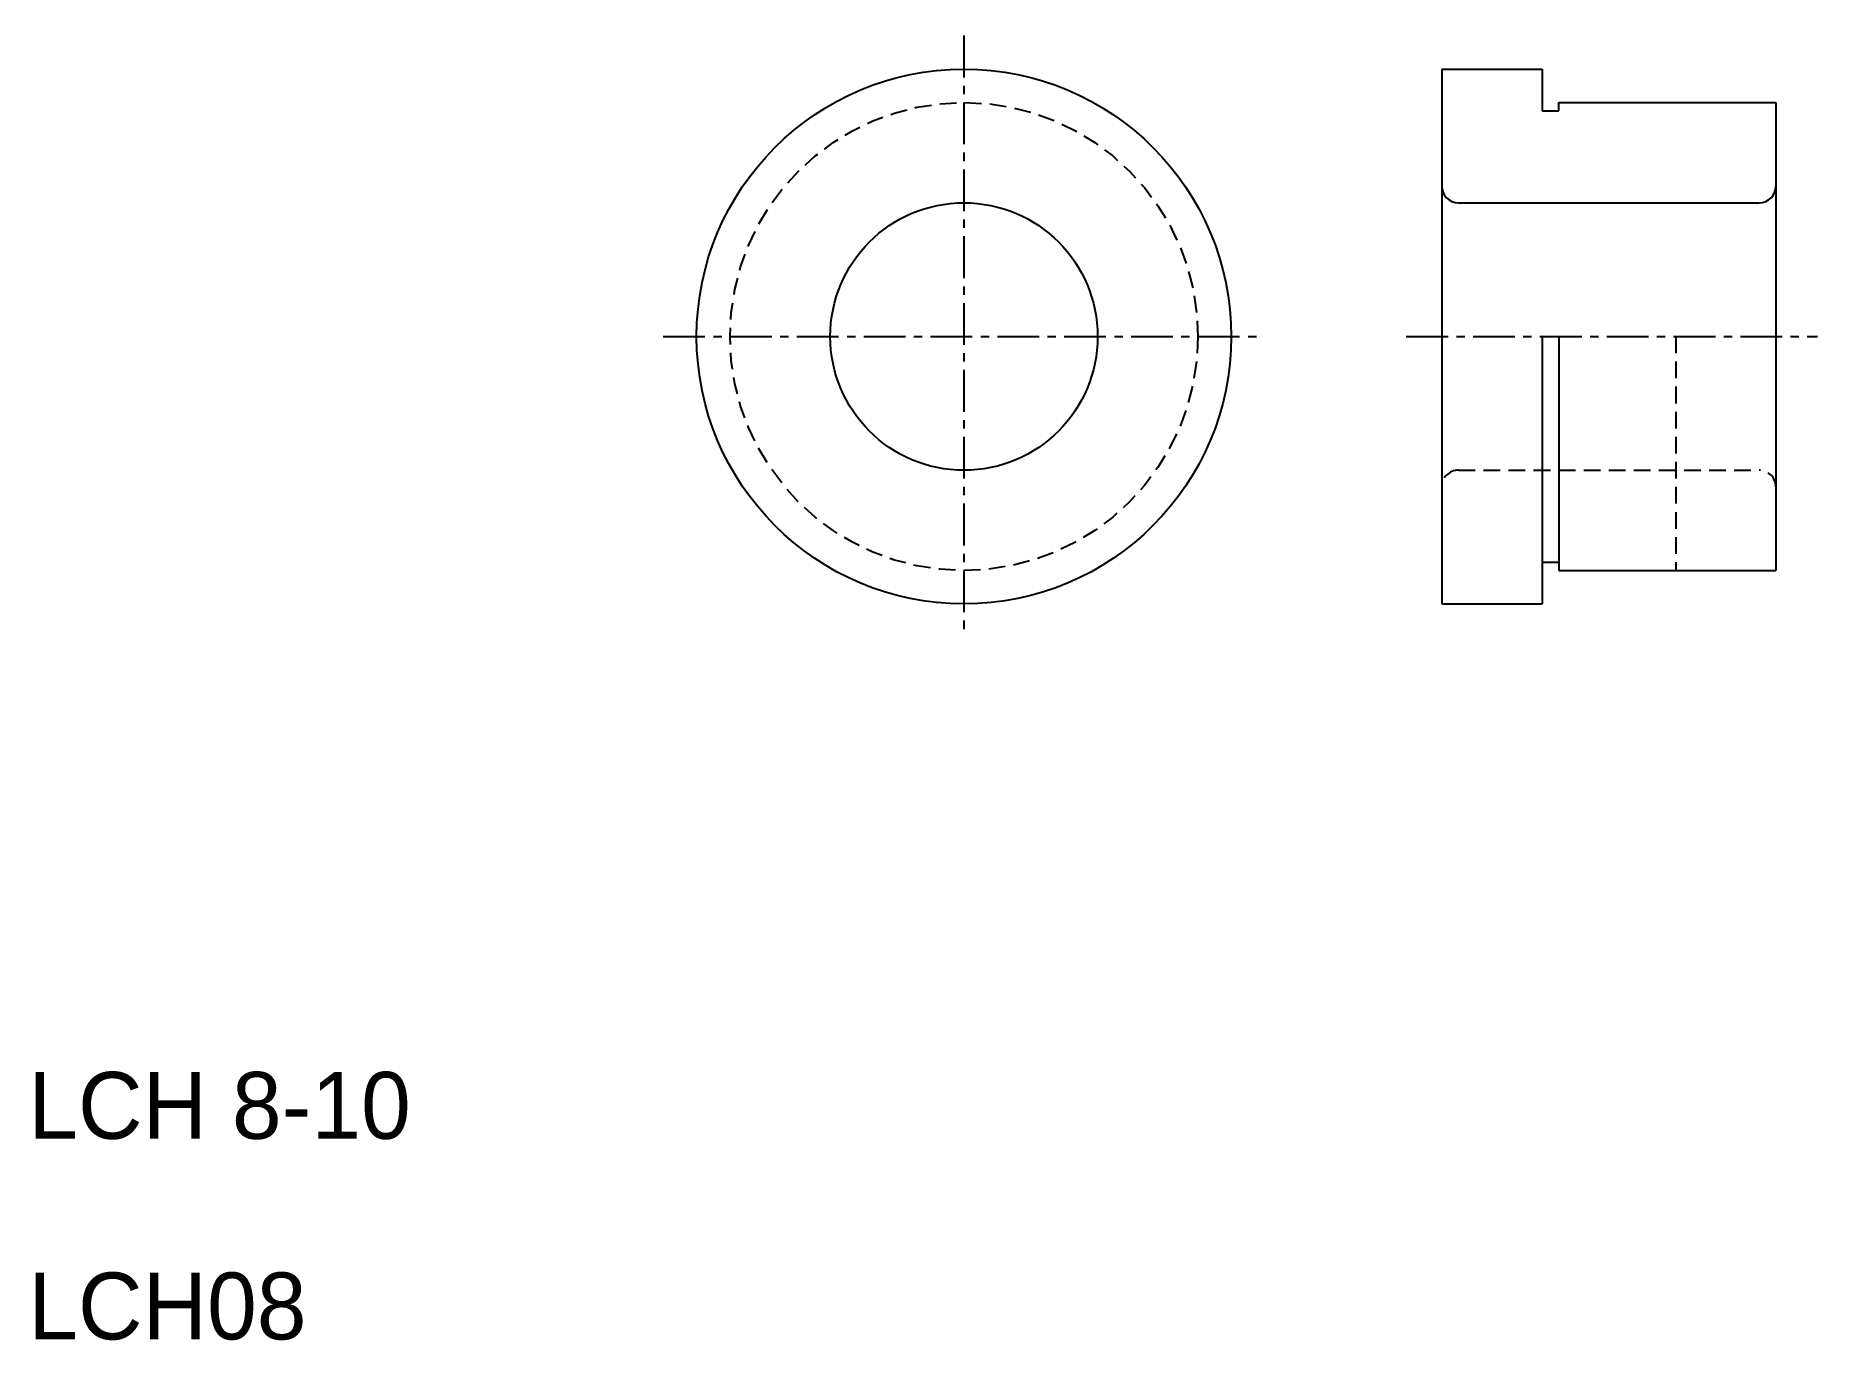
# Model space of a CAD drawing. Extents: x 10.2 to 63.5, y 10 to 49.
import ezdxf

# ---------------------------------------------------------------- set-up
doc = ezdxf.new("R2010")
doc.units = 0
doc.linetypes.add('CENTER', pattern=[2, 1.25, -0.25, 0.25, -0.25])
doc.linetypes.add('DASHED', pattern=[0.75, 0.5, -0.25])
doc.layers.get('0').update_dxf_attribs({"linetype": 'CONTINUOUS'})
doc.layers.add('CENTER', color=1, linetype='CENTER')

msp = doc.modelspace()

# ---------------------------------------------------------------- linework, layer by layer
at = {"color": 7, "linetype": 'CONTINUOUS'}
for p, q in [((52.298, 48), (52.298, 32)), ((52.298, 48), (55.298, 48)), ((55.298, 48), (55.298, 46.75)), ((55.298, 47), (55.298, 46.75)), ((55.798, 47), (62.298, 47)), ((55.798, 46.75), (55.798, 47)), ((62.298, 47), (62.298, 33)), ((55.298, 46.75), (55.798, 46.75)), ((52.798, 44), (61.798, 44)), ((55.298, 40), (55.298, 32)), ((55.798, 40), (55.798, 33)), ((55.298, 33.25), (55.798, 33.25)), ((55.798, 33), (62.298, 33)), ((57.423, 33), (57.423, 33)), ((59.048, 33), (59.048, 33)), ((52.298, 32), (55.298, 32))]:
    msp.add_line(p, q, dxfattribs=at)
at = {"color": 3, "linetype": 'DASHED'}
for p, q in [((59.298, 40), (59.298, 33)), ((52.798, 36), (61.798, 36))]:
    msp.add_line(p, q, dxfattribs=at)
at = {"color": 7, "linetype": 'CONTINUOUS'}
for radius in [8, 4]:
    msp.add_circle((38, 40), radius, dxfattribs=at)
at = {"color": 3, "linetype": 'DASHED'}
msp.add_circle((38, 40), 7, dxfattribs=at)
at = {"color": 7, "linetype": 'CONTINUOUS'}
for centre, start, end in [((52.798, 44.5), 180, 270), ((61.798, 44.5), 270, 0)]:
    msp.add_arc(centre, 0.5, start, end, dxfattribs=at)
at = {"color": 3, "linetype": 'DASHED'}
for centre, start, end in [((52.798, 35.5), 90, 180), ((61.798, 35.5), 0, 90)]:
    msp.add_arc(centre, 0.5, start, end, dxfattribs=at)
at = {"layer": 'CENTER', "color": 1, "linetype": 'CENTER'}
for p, q in [((38, 49), (38, 31)), ((29, 40), (47, 40)), ((51.236, 40), (63.538, 40))]:
    msp.add_line(p, q, dxfattribs=at)

# ---------------------------------------------------------------- texts
at = {"color": 7, "linetype": 'CONTINUOUS'}
for s, p in [('LCH 8-10', (10, 16)), ('LCH08', (10, 10))]:
    msp.add_text(s, height=2, dxfattribs=at).set_placement(p)

doc.saveas('drawing.dxf')
